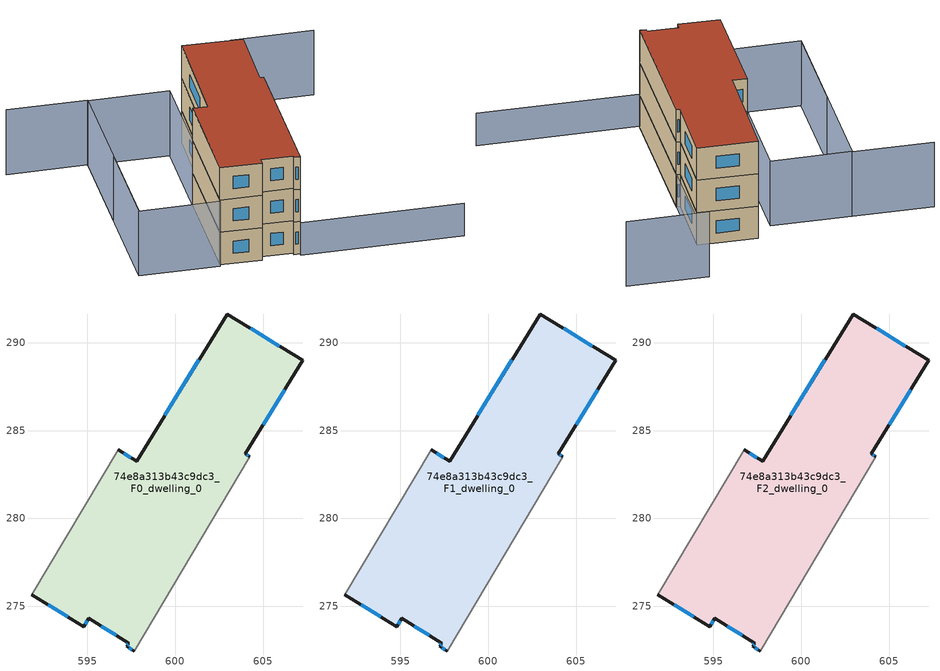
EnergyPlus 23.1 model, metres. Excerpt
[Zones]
74e8a313b43c9dc3_F0_dwelling_0
 floor ground (EU_floor_Construction): 607.25,288.99 603.98,283.68 604.25,283.52 597.67,272.46 597.24,272.72 597.36,272.91 595.08,274.31 594.79,273.85 591.85,275.66 596.76,283.91 597.81,283.27 602.96,291.63 z0
 wall outside (EU_wall_Construction): 604.25,283.52 603.98,283.68 607.25,288.99 602.96,291.63 597.81,283.27 596.76,283.91 / 591.85,275.66 594.79,273.85 595.08,274.31 597.36,272.91 597.24,272.72 597.67,272.46 z0:3
 wall adiabatic (EU_wall_Construction): 597.67,272.46 604.25,283.52 / 596.76,283.91 591.85,275.66 z0:3
 window (EU_Window_Construction): 601.35,289.03 599.41,285.87 / 605.91,289.81 604.29,290.81 / 605,285.34 606.23,287.34 / 604.17,283.57 604.07,283.63 / 597.38,272.64 597.54,272.54 / 597.32,272.85 597.28,272.78 / 595.79,273.87 596.65,273.35 / 594.88,273.99 594.99,274.17 / 592.77,275.09 593.88,274.41 / 597.48,283.47 597.09,283.71 z0.93:2.07
74e8a313b43c9dc3_F1_dwelling_0
 floor to 74e8a313b43c9dc3_F0_dwelling_0 (EU_floor_Construction): 607.25,288.99 603.98,283.68 604.25,283.52 597.67,272.46 597.24,272.72 597.36,272.91 595.08,274.31 594.79,273.85 591.85,275.66 596.76,283.91 597.81,283.27 602.96,291.63 z3
 wall outside (EU_wall_Construction): 604.25,283.52 603.98,283.68 607.25,288.99 602.96,291.63 597.81,283.27 596.76,283.91 / 591.85,275.66 594.79,273.85 595.08,274.31 597.36,272.91 597.24,272.72 597.67,272.46 z3:6
 wall adiabatic (EU_wall_Construction): 597.67,272.46 604.25,283.52 / 596.76,283.91 591.85,275.66 z3:6
 window (EU_Window_Construction): 601.35,289.03 599.41,285.87 / 605.91,289.81 604.29,290.81 / 605,285.34 606.23,287.34 / 604.17,283.57 604.07,283.63 / 597.38,272.64 597.54,272.54 / 597.32,272.85 597.28,272.78 / 595.79,273.87 596.65,273.35 / 594.88,273.99 594.99,274.17 / 592.77,275.09 593.88,274.41 / 597.48,283.47 597.09,283.71 z3.93:5.07
74e8a313b43c9dc3_F2_dwelling_0
 floor to 74e8a313b43c9dc3_F1_dwelling_0 (EU_floor_Construction): 607.25,288.99 603.98,283.68 604.25,283.52 597.67,272.46 597.24,272.72 597.36,272.91 595.08,274.31 594.79,273.85 591.85,275.66 596.76,283.91 597.81,283.27 602.96,291.63 z6
 wall outside (EU_wall_Construction): 604.25,283.52 603.98,283.68 607.25,288.99 602.96,291.63 597.81,283.27 596.76,283.91 / 591.85,275.66 594.79,273.85 595.08,274.31 597.36,272.91 597.24,272.72 597.67,272.46 z6:9
 wall adiabatic (EU_wall_Construction): 597.67,272.46 604.25,283.52 / 596.76,283.91 591.85,275.66 z6:9
 window (EU_Window_Construction): 601.35,289.03 599.41,285.87 / 605.91,289.81 604.29,290.81 / 605,285.34 606.23,287.34 / 604.17,283.57 604.07,283.63 / 597.38,272.64 597.54,272.54 / 597.32,272.85 597.28,272.78 / 595.79,273.87 596.65,273.35 / 594.88,273.99 594.99,274.17 / 592.77,275.09 593.88,274.41 / 597.48,283.47 597.09,283.71 z6.93:8.07
 roof outside (EU_roof_Construction): 597.67,272.46 604.25,283.52 603.98,283.68 607.25,288.99 602.96,291.63 597.81,283.27 596.76,283.91 591.85,275.66 594.79,273.85 595.08,274.31 597.36,272.91 597.24,272.72 z9
shading: 609.1,265.44 597.58,272.3 / 597.58,272.3 607.33,288.69 z0:3; 589.38,297.75 595.15,294.33 / 595.15,294.33 586.03,278.98 / 615.83,289.77 609.97,293.25 / 585.98,278.9 595.12,294.28 / 595.12,294.28 600.88,290.86 / 600.88,290.86 591.74,275.48 / 591.74,275.48 585.98,278.9 z0:6
[Building]
EU S2 Campaign: North Axis=0; Terrain=City; Solar Distribution=FullExterior
[Site:Location]
Montreal-Trudeau.Intl.AP: Latitude=45.4667; Longitude=-73.75; Time Zone=-5; Elevation=36
[SizingPeriod:WeatherFileDays]
AnnualSizingPeriod: Begin Month=1; Begin Day of Month=1; End Month=12; End Day of Month=31; Day of Week for Start Day=Monday; Use Weather File Daylight Saving Period=No; Use Weather File Rain and Snow Indicators=No
[MATERIAL]
EU_InternalMass_Material: Roughness=MediumRough; Thickness=0.1; Conductivity=1; Density=1800; Specific Heat=900; Thermal Absorptance=0.9; Solar Absorptance=0.7; Visible Absorptance=0.7
[MATERIAL:NOMASS] Roughness=MediumRough; Thermal Absorptance=0.9; Solar Absorptance=0.7; Visible Absorptance=0.7
Name | Thermal Resistance
EU_wall_NoMass; EU_floor_NoMass | 1.36485
EU_roof_NoMass | 2.55992
[WINDOWMATERIAL:SIMPLEGLAZINGSYSTEM]
EU_Window_SimpleGlazing: UFactor=3.92339; Solar Heat Gain Coefficient=0.8; Visible Transmittance=0.8
[CONSTRUCTION]
EU_wall_Construction: EU_wall_NoMass
EU_roof_Construction: EU_roof_NoMass
EU_floor_Construction: EU_floor_NoMass
EU_Window_Construction: EU_Window_SimpleGlazing
EU_InternalMass_Construction: EU_InternalMass_Material
[ZONE] Type=1; Multiplier=1; Ceiling Height=autocalculate; Floor Area=autocalculate; Part of Total Floor Area=Yes
Name | Volume
74e8a313b43c9dc3_F0_dwelling_0 | 338.639
74e8a313b43c9dc3_F1_dwelling_0; 74e8a313b43c9dc3_F2_dwelling_0 | 338.64
[INTERNALMASS] Construction=EU_InternalMass_Construction; Surface Area=112.88
Name | Zone or ZoneList
74e8a313b43c9dc3_F0_dwelling_0_EU_InternalMass | 74e8a313b43c9dc3_F0_dwelling_0
74e8a313b43c9dc3_F1_dwelling_0_EU_InternalMass | 74e8a313b43c9dc3_F1_dwelling_0
74e8a313b43c9dc3_F2_dwelling_0_EU_InternalMass | 74e8a313b43c9dc3_F2_dwelling_0
[OTHEREQUIPMENT] Fuel Type=Electricity; Design Level Calculation Method=Watts/Area; Power per Zone Floor Area=1; Fraction Latent=0; Fraction Radiant=0; Fraction Lost=0; Carbon Dioxide Generation Rate=0; EndUse Subcategory=EU_Step8_InternalGains
Name | Zone or ZoneList or Space or SpaceList | Schedule
EU_Step8_InternalGain_74e8a313b43c9dc3_F0_dwelling_0_f000 | 74e8a313b43c9dc3_F0_dwelling_0 | EU_Step8_GainSchedule_74e8a313b43c9dc3_F0_dwelling_0_f000
EU_Step8_InternalGain_74e8a313b43c9dc3_F1_dwelling_0_f000 | 74e8a313b43c9dc3_F1_dwelling_0 | EU_Step8_GainSchedule_74e8a313b43c9dc3_F1_dwelling_0_f000
EU_Step8_InternalGain_74e8a313b43c9dc3_F2_dwelling_0_f000 | 74e8a313b43c9dc3_F2_dwelling_0 | EU_Step8_GainSchedule_74e8a313b43c9dc3_F2_dwelling_0_f000
[ZONEVENTILATION:DESIGNFLOWRATE] Schedule=EU_AlwaysOn; Design Flow Rate Calculation Method=AirChanges/Hour; Air Changes per Hour=0.860309; Ventilation Type=Natural; Fan Pressure Rise=0; Fan Total Efficiency=1; Constant Term Coefficient=1; Temperature Term Coefficient=0; Velocity Term Coefficient=0; Velocity Squared Term Coefficient=0; Minimum Indoor Temperature=-100; Maximum Indoor Temperature=100; Delta Temperature=-100; Minimum Outdoor Temperature=-100; Maximum Outdoor Temperature=100; Maximum Wind Speed=40
Name | Zone or ZoneList or Space or SpaceList
EU_ConstantAir_74e8a313b43c9dc3_F0_dwelling_0 | 74e8a313b43c9dc3_F0_dwelling_0
EU_ConstantAir_74e8a313b43c9dc3_F1_dwelling_0 | 74e8a313b43c9dc3_F1_dwelling_0
EU_ConstantAir_74e8a313b43c9dc3_F2_dwelling_0 | 74e8a313b43c9dc3_F2_dwelling_0
[HVACTEMPLATE:THERMOSTAT] Constant Heating Setpoint=20; Constant Cooling Setpoint=50
EU_HeatOnly_74e8a313b43c9dc3_F0_dwelling_0; EU_HeatOnly_74e8a313b43c9dc3_F1_dwelling_0; EU_HeatOnly_74e8a313b43c9dc3_F2_dwelling_0
[HVACTEMPLATE:ZONE:IDEALLOADSAIRSYSTEM] System Availability Schedule=EU_AlwaysOn; Maximum Heating Supply Air Temperature=50; Minimum Cooling Supply Air Temperature=13; Maximum Heating Supply Air Humidity Ratio=0.0156; Minimum Cooling Supply Air Humidity Ratio=0.0077; Heating Limit=NoLimit; Cooling Limit=NoLimit; Heating Availability Schedule=EU_AlwaysOn; Cooling Availability Schedule=EU_CoolingOff; Dehumidification Control Type=ConstantSensibleHeatRatio; Cooling Sensible Heat Ratio=0.7; Dehumidification Setpoint=60; Humidification Control Type=None; Humidification Setpoint=30; Outdoor Air Method=None; Outdoor Air Flow Rate per Person=0.00944; Outdoor Air Flow Rate per Zone Floor Area=0; Outdoor Air Flow Rate per Zone=0; Demand Controlled Ventilation Type=None; Outdoor Air Economizer Type=NoEconomizer; Heat Recovery Type=None; Sensible Heat Recovery Effectiveness=0.7; Latent Heat Recovery Effectiveness=0.65
Name | Template Thermostat
74e8a313b43c9dc3_F0_dwelling_0 | EU_HeatOnly_74e8a313b43c9dc3_F0_dwelling_0
74e8a313b43c9dc3_F1_dwelling_0 | EU_HeatOnly_74e8a313b43c9dc3_F1_dwelling_0
74e8a313b43c9dc3_F2_dwelling_0 | EU_HeatOnly_74e8a313b43c9dc3_F2_dwelling_0
[SIZING:ZONE] Zone Cooling Design Supply Air Temperature Input Method=SupplyAirTemperature; Zone Cooling Design Supply Air Temperature=13; Zone Heating Design Supply Air Temperature Input Method=SupplyAirTemperature; Zone Heating Design Supply Air Temperature=50; Zone Cooling Design Supply Air Humidity Ratio=0.008; Zone Heating Design Supply Air Humidity Ratio=0.008; Cooling Design Air Flow Method=DesignDay; Cooling Design Air Flow Rate=0; Cooling Minimum Air Flow per Zone Floor Area=0.000762; Cooling Minimum Air Flow=0; Cooling Minimum Air Flow Fraction=0.2; Heating Design Air Flow Method=DesignDay; Heating Design Air Flow Rate=0; Heating Maximum Air Flow per Zone Floor Area=0.002032; Heating Maximum Air Flow=0.141576; Heating Maximum Air Flow Fraction=0.3; Account for Dedicated Outdoor Air System=No; Dedicated Outdoor Air System Control Strategy=NeutralSupplyAir; Dedicated Outdoor Air Low Setpoint Temperature for Design=autosize; Dedicated Outdoor Air High Setpoint Temperature for Design=autosize; Zone Load Sizing Method=Sensible Load Only No Latent Load; Zone Latent Cooling Design Supply Air Humidity Ratio Input Method=HumidityRatioDifference; Zone Cooling Design Supply Air Humidity Ratio Difference=0.005; Zone Latent Heating Design Supply Air Humidity Ratio Input Method=HumidityRatioDifference; Zone Humidification Design Supply Air Humidity Ratio Difference=0.005
74e8a313b43c9dc3_F0_dwelling_0; 74e8a313b43c9dc3_F1_dwelling_0; 74e8a313b43c9dc3_F2_dwelling_0
[SCHEDULE:CONSTANT]
Name | Hourly Value
EU_AlwaysOn | 1
EU_CoolingOff | 0
[SCHEDULE:FILE] Column Number=1; Rows to Skip at Top=0; Number of Hours of Data=8760; Column Separator=Comma; Interpolate to Timestep=No; Minutes per Item=60; Adjust Schedule for Daylight Savings=Yes
Name | File
EU_Step8_GainSchedule_74e8a313b43c9dc3_F0_dwelling_0_f000 | ../../schedules/74e8a313b43c9dc3/74e8a313b43c9dc3_F0_dwelling_0_f000_gain.csv
EU_Step8_GainSchedule_74e8a313b43c9dc3_F1_dwelling_0_f000 | ../../schedules/74e8a313b43c9dc3/74e8a313b43c9dc3_F1_dwelling_0_f000_gain.csv
EU_Step8_GainSchedule_74e8a313b43c9dc3_F2_dwelling_0_f000 | ../../schedules/74e8a313b43c9dc3/74e8a313b43c9dc3_F2_dwelling_0_f000_gain.csv
